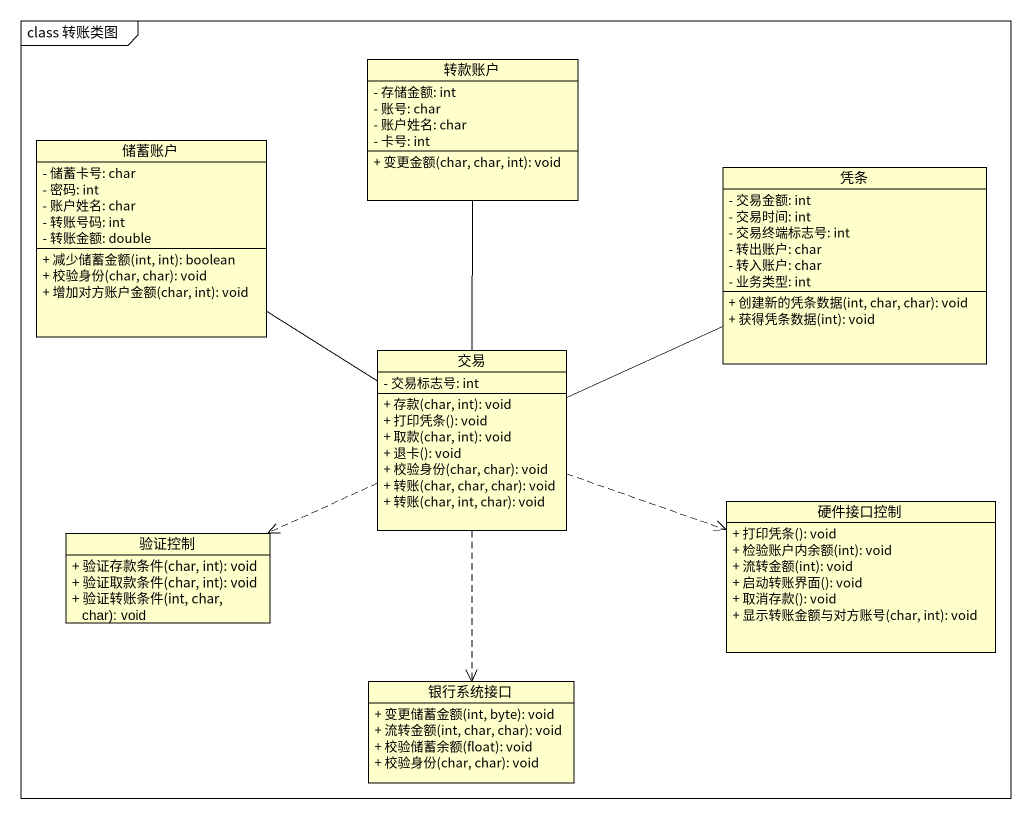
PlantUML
@startuml
mainframe class 转账类图
hide circle
hide empty members
skinparam classAttributeIconSize 0
class 转款账户 {
  - 存储金额: int
  - 账号: char
  - 账户姓名: char
  - 卡号: int
  + 变更金额(char, char, int): void
}
class 储蓄账户 {
  - 储蓄卡号: char
  - 密码: int
  - 账户姓名: char
  - 转账号码: int
  - 转账金额: double
  + 减少储蓄金额(int, int): boolean
  + 校验身份(char, char): void
  + 增加对方账户金额(char, int): void
}
class 凭条 {
  - 交易金额: int
  - 交易时间: int
  - 交易终端标志号: int
  - 转出账户: char
  - 转入账户: char
  - 业务类型: int
  + 创建新的凭条数据(int, char, char): void
  + 获得凭条数据(int): void
}
class 交易 {
  - 交易标志号: int
  + 存款(char, int): void
  + 打印凭条(): void
  + 取款(char, int): void
  + 退卡(): void
  + 校验身份(char, char): void
  + 转账(char, char, char): void
  + 转账(char, int, char): void
}
class 验证控制 {
  + 验证存款条件(char, int): void
  + 验证取款条件(char, int): void
  + 验证转账条件(int, char, char): void
}
class 硬件接口控制 {
  + 打印凭条(): void
  + 检验账户内余额(int): void
  + 流转金额(int): void
  + 启动转账界面(): void
  + 取消存款(): void
  + 显示转账金额与对方账号(char, int): void
}
class 银行系统接口 {
  + 变更储蓄金额(int, byte): void
  + 流转金额(int, char, char): void
  + 校验储蓄余额(float): void
  + 校验身份(char, char): void
}
储蓄账户 -- 交易
交易 -up- 转款账户
交易 -right- 凭条
交易 .left.> 验证控制
交易 .right.> 硬件接口控制
交易 ..> 银行系统接口
@enduml
